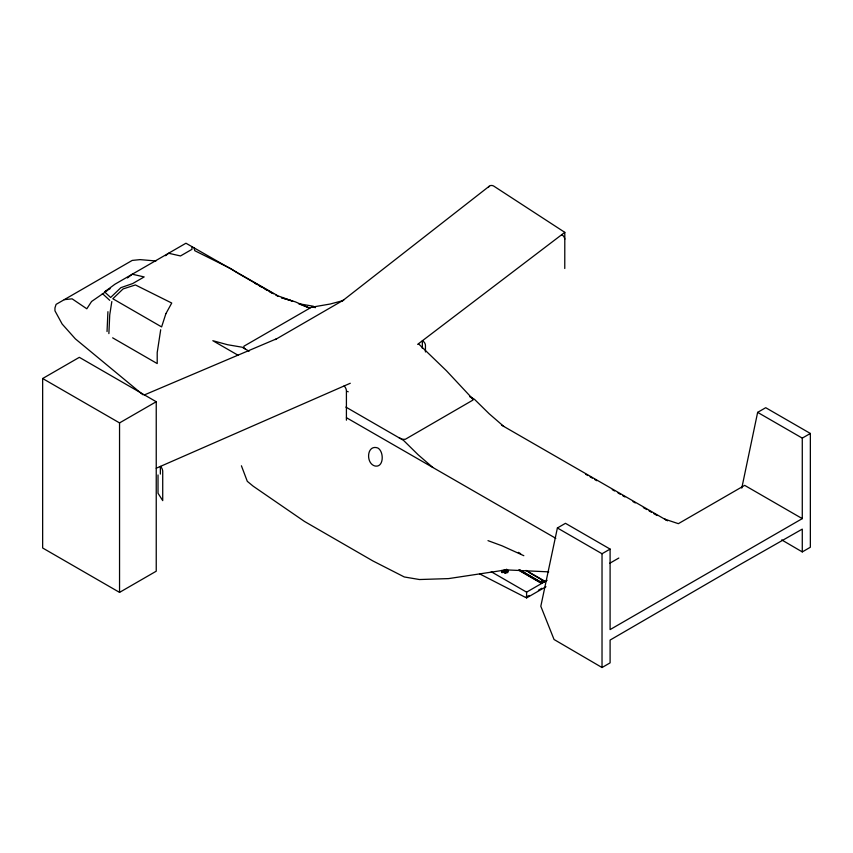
<?xml version="1.0" encoding="UTF-8"?>
<svg xmlns="http://www.w3.org/2000/svg" width="853" height="853" viewBox="0 0 853 853"><rect width="100%" height="100%" fill="white"/><g stroke="black" fill="none" stroke-linecap="round" stroke-linejoin="round"><path stroke-width="1.28" d="M107.041 331.54L107.926 311.686M108.875 333.608L109.728 314.928L111.828 301.536M506.565 571.958L505.861 572.821M160.695 329.748L157.208 352.577L157.208 363.57L112.639 337.831M757.645 412.362L802.278 438.122L802.278 518.624L610.098 629.589L610.098 549.087L565.464 523.315L557.393 527.975L540.813 606.259L554.055 639.505L602.026 667.526L610.098 662.866L610.098 640.07L741.694 563.609L802.278 529.105L802.278 551.912L810.35 547.253L810.35 433.463L765.717 407.702L757.645 412.362L741.779 488.108M504.07 571.521C504.454 573.802 506.981 570.529 504.283 571.307C504.134 573.291 506.874 570.742 504.155 571.627M506.522 572.224L504.496 572.075L504.955 572.758M165.578 255.708L168.606 253.245L180.505 255.953L192.01 249.311L191.904 246.666M245.291 349.016L243.617 347.427L244.001 346.158L311.356 307.272L330.164 304.031L342.671 300.693L489.185 186.285M127.428 277.939L132.268 274.218L144.168 276.926L132.663 283.569L120.881 287.664L110.645 297.484L104.567 291.886L114.931 284.23L185.954 243.222L278.014 295.884L292.771 301.162L281.511 297.75L295.234 301.802L309.82 308.157L298.518 303.7L313.19 306.206L315.493 307.538M417.629 344.377L564.803 232.347L493.45 185.901A9.095 5.246 60 0 0 488.353 187.479M106.87 290.916L91.57 301.493L86.814 308.786L72.121 298.838L64.284 299.648M342.671 300.693L343.791 299.957L275.316 339.579M104.567 291.886L110.154 288.666M42.65 378.519L79.34 357.332L156.238 401.731L156.238 571.201L119.548 592.387L42.65 547.989L42.65 378.519L119.548 422.907L156.238 401.731M540.621 581.543L542.604 580.403L542.604 581.288L540.621 582.439L540.621 581.543L541.548 582.077L543.521 580.936L543.521 581.821M518.709 569.911L541.548 583.089L544.481 581.394L541.548 582.663L519.85 570.145M491.253 571.745L526.589 592.153L547.104 580.307M479.589 573.856L525.373 597.335L529.276 595.511M538.392 590.255L541.815 588.271M557.393 527.975L602.026 553.746L610.098 549.087M802.278 438.122L810.35 433.463M525.853 597.484L526.589 597.91L545.973 586.725M609.671 563.321L618.82 558.043M156.238 468.233L350.274 383.264M144.232 394.982L276.436 338.844M311.942 307.059L315.439 307.581M548.724 571.862L506.181 569.879L448.593 578.601L419.463 579.528L404.301 576.969L372.942 560.965L304.478 521.439L253.17 486.178L247.295 481.327L241.41 465.781M155.95 260.975L140.063 259.621L132.215 260.421L56.095 304.372L54.955 307.922L54.955 310.823L62.162 324.055L75.363 338.865L142.899 394.747M487.991 540.642L502.001 545.792L523.827 555.698M374.009 465.727C383.882 469.054 384.458 451.717 377.836 447.996C367.312 444.221 365.66 461.409 373.454 465.407M399.193 437.866L402.765 439.306L405.314 439.284L472.999 400.046L472.114 398.244L446.439 370.746L419.047 344.324M506.394 571.926L505.808 571.382A1.173 0.672 0 0 1 506.703 572.086A1.173 0.672 0 0 1 505.626 572.704A1.173 0.672 0 0 1 504.4 572.192L504.4 572.416A1.173 0.672 0 0 0 504.987 572.853M347.438 391.399L348.195 391.815M802.278 518.624L744.68 485.368L678.359 523.667L664.658 519.114L667.568 520.799M469.896 396.677L474.503 399.343L489.185 413.78L503.846 426.468M238.062 273.312L273.546 293.763M275.839 295.085L278.131 296.396M501.543 425.135L665.894 519.85M254.727 283.143L257.02 284.476M259.323 285.798L261.615 287.12M265.048 289.103L267.341 290.425M269.633 291.747L271.926 293.08M585.659 474.268L587.888 475.558M590.127 476.848L592.366 478.138M594.594 479.429L596.833 480.719M612.273 489.643L614.576 490.965M618.03 492.959L620.334 494.292M622.637 495.614L624.929 496.947M632.99 501.596L635.293 502.929M643.343 507.578L646.798 509.572M649.09 510.894L651.393 512.226M653.697 513.549L657.151 515.543M249.087 351.201L242.167 347.214L227.495 344.708L212.834 340.699L238.168 355.306M345.87 407.084L403.48 440.34L418.162 454.788L432.823 467.476M346.435 417.693L555.804 538.328M518.368 552.36L520.661 553.682M526.045 570.422L544.481 580.968M528.497 572.171L544.481 581.394M519.925 570.017L541.548 582.578L544.331 580.968L544.331 581.821M519.904 570.934L540.407 582.77M781.721 539.906L802.278 551.912M470.216 396.858L472.114 398.244M236.921 272.651L231.078 268.791L194.751 250.686L194.1 247.935M102.349 293.528L109.728 300.32M506.565 572.182L505.808 571.606A1.173 0.672 0 0 1 506.362 572.736M602.026 553.746L602.026 667.526M564.803 232.347L564.771 268.503M541.548 582.077L541.548 583.431M526.589 592.153L526.589 597.91M425.444 351.969L425.444 345.326A3.892 2.527 52.7 0 0 422.352 340.784L422.352 348.419M346.414 420.188L346.414 390.951A3.892 1.919 66.4 0 0 344.058 385.982M160.364 474.065L160.364 466.42A3.892 1.919 66.4 0 1 162.72 471.389L162.72 500.626L158.018 493.237L158.018 474.961M119.548 422.907L119.548 592.387M506.405 569.25A3.113 1.802 0 0 1 507.674 571.563A3.113 1.802 0 0 1 503.782 572.491A3.113 1.802 0 0 1 501.841 570.337M504.048 570.124A3.113 1.802 0 0 1 507.322 570.774A3.113 1.802 0 0 1 507.546 572.758M502.15 572.758A3.113 1.802 0 0 1 501.841 572.331M501.735 571.862A3.113 1.802 0 0 1 503.291 570.305M561.669 234.735A3.892 2.527 52.7 0 1 564.771 239.266M165.898 313.659L161.612 326.912L112.841 298.753L123.077 288.932L135.414 284.945L171.741 303.05L165.898 313.659"/></g></svg>
